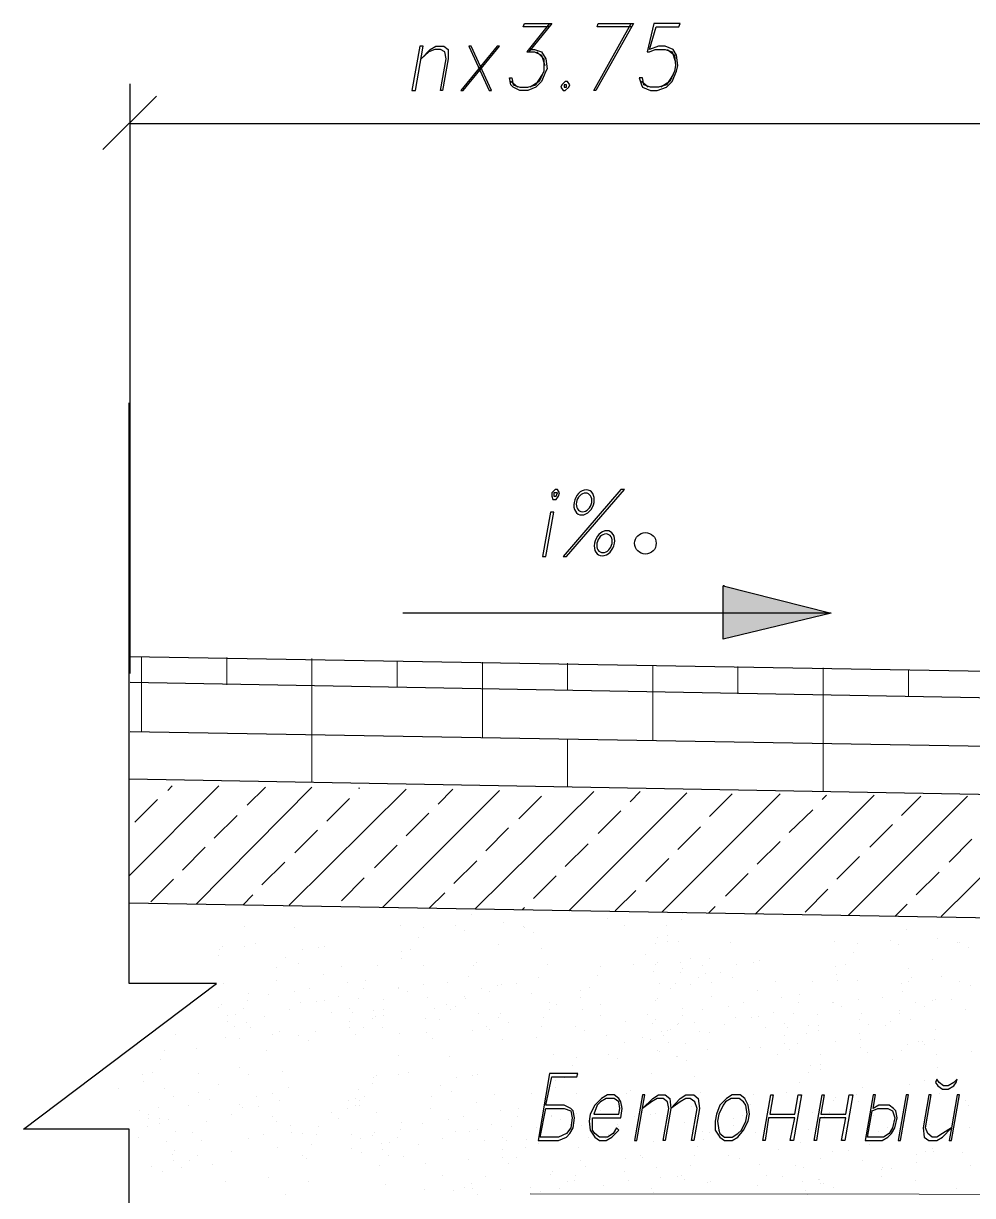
# Model space of a CAD drawing. Header units: millimetres. Extents: x 4241 to 6572, y 870 to 1291.
# Drawn here: x 5093.57 to 5128.94, y 920.85 to 964.51 of the extents above; entities that cross this region are included whole.
import ezdxf

# ---------------------------------------------------------------- set-up
doc = ezdxf.new("R2010")
doc.units = ezdxf.units.MM
doc.layers.add('PDF _0', color=7, linetype='Continuous')
doc.layers.add('PDF _ОВПД_Основная линия', color=7, linetype='Continuous')

msp = doc.modelspace()

# ---------------------------------------------------------------- linework, layer by layer
at = {"layer": 'PDF _0', "color": 5, "lineweight": 25}
for points in [[(5113.1749, 964.3869), (5112.2012, 964.3869), (5112.2435, 964.514), (5113.2596, 964.514), (5112.4129, 963.4556)], [(5113.1749, 964.514), (5112.3282, 963.4556), (5112.6245, 963.4556), (5112.8786, 963.3286), (5113.0056, 962.9476)], [(5116.223, 964.3869), (5114.953, 964.3869), (5114.9953, 964.514), (5116.3077, 964.514), (5114.9106, 962.0162), (5114.826, 962.0162), (5116.223, 964.514)], [(5117.7894, 962.6089), (5117.5354, 962.2279), (5117.239, 962.1432), (5116.9427, 962.1432), (5116.6887, 962.2279), (5116.6464, 962.4819), (5116.5194, 962.4819), (5116.604, 962.2279), (5116.6464, 962.1432), (5116.9427, 962.0162), (5117.1967, 962.0162), (5117.5354, 962.1432), (5117.7471, 962.3549), (5117.9164, 962.7359), (5117.9587, 962.9476), (5117.9164, 963.3286), (5117.7894, 963.5402), (5117.4931, 963.6673), (5117.239, 963.6673), (5116.9004, 963.5402), (5117.1544, 964.3869), (5118.0011, 964.3869), (5118.0434, 964.514), (5117.0697, 964.514), (5116.8157, 963.4556), (5116.9004, 963.4556), (5117.112, 963.5402), (5117.4931, 963.5402), (5117.7471, 963.4556), (5117.8741, 963.0746)], [(5112.4552, 963.5402), (5112.6245, 963.5402), (5112.8786, 963.4556), (5113.0479, 963.2016), (5113.0902, 962.8206), (5113.0479, 962.7359), (5112.8786, 962.3549), (5112.6669, 962.1432), (5112.3705, 962.0162), (5112.0742, 962.0162), (5111.8202, 962.1432), (5111.7355, 962.2279), (5111.6932, 962.4819), (5111.7779, 962.4819), (5111.8202, 962.2279), (5112.0742, 962.1432), (5112.3705, 962.1432), (5112.6669, 962.2279), (5112.9209, 962.6089)], [(5112.7092, 963.4556), (5112.9632, 963.2016), (5112.9632, 962.8206), (5112.9632, 962.7359), (5112.7939, 962.3549), (5112.4552, 962.1432)], [(5117.5777, 963.5402), (5117.8317, 963.3286), (5117.8741, 962.9476), (5117.8317, 962.7359), (5117.6624, 962.3549), (5117.3237, 962.1432)], [(5097.5534, 940.2984), (5097.5534, 962.2702)], [(5111.9895, 962.1432), (5111.7355, 962.3549)], [(5116.858, 962.1432), (5116.604, 962.3549)], [(5096.5373, 959.8148), (5098.5271, 961.8045)], [(5097.5534, 960.7885), (5162.1986, 960.7885)]]:
    msp.add_lwpolyline(points, dxfattribs=at)
for points in [[(5108.1794, 962.0162), (5108.4757, 963.6673), (5108.3487, 963.6673), (5108.0524, 962.0162)], [(5109.1954, 962.0162), (5109.1108, 962.0162), (5109.3224, 963.2016), (5109.2801, 963.4556), (5109.1108, 963.5402), (5108.8991, 963.5402), (5108.6874, 963.4556), (5108.3911, 963.2016), (5108.7297, 963.5402), (5108.9414, 963.6673), (5109.2378, 963.6673), (5109.4071, 963.5402), (5109.4071, 963.2016)], [(5109.8728, 962.0162), (5109.9575, 962.0162), (5111.3122, 963.6673), (5111.2275, 963.6673)], [(5111.0158, 962.0162), (5110.2538, 963.6673), (5110.1691, 963.6673), (5110.9312, 962.0162)], [(5113.7676, 962.3549), (5113.6406, 962.2279), (5113.5982, 962.1432), (5113.6829, 962.0162), (5113.7676, 962.0162), (5113.8946, 962.1432), (5113.9369, 962.2279), (5113.8523, 962.3549)], [(5113.7253, 962.2279), (5113.7253, 962.1432), (5113.8099, 962.1432), (5113.8099, 962.2279)]]:
    msp.add_lwpolyline(points, close=True, dxfattribs=at)
at = {"layer": 'PDF _0', "lineweight": 25}
for points in [[(5097.511, 888.1843), (5097.511, 923.3222), (5093.5739, 923.3222), (5100.7708, 928.741), (5097.511, 928.741), (5097.511, 950.3741)], [(5119.6945, 943.5582), (5119.6521, 943.5582), (5123.6739, 942.5422), (5119.6521, 941.5685), (5119.6521, 943.5582)], [(5123.6739, 942.5422), (5107.7137, 942.5422)]]:
    msp.add_lwpolyline(points, dxfattribs=at)
for points in [[(5113.3866, 947.1567), (5113.2596, 947.0297), (5113.2596, 946.9027), (5113.3019, 946.7757), (5113.4289, 946.7757), (5113.5136, 946.9027), (5113.5559, 947.0297), (5113.4712, 947.1567)], [(5113.3442, 947.0297), (5113.3442, 946.9027), (5113.4289, 946.9027), (5113.4712, 947.0297)], [(5113.6829, 944.6589), (5113.8099, 944.6589), (5115.969, 947.1567), (5115.842, 947.1567)], [(5113.0479, 944.6589), (5113.3442, 946.31), (5113.2172, 946.31), (5112.9209, 944.6589)], [(5113.2596, 925.2696), (5114.1909, 925.2696), (5114.2333, 925.3966), (5113.1749, 925.3966), (5112.7516, 922.8988), (5113.5136, 922.8988), (5113.8099, 923.0258), (5113.9369, 923.1529), (5114.0639, 923.3645), (5114.1063, 923.7455), (5114.0639, 923.9995), (5113.9793, 924.0842), (5113.7253, 924.2112), (5113.0479, 924.2112)], [(5128.3731, 925.1849), (5128.2461, 925.0579), (5128.0344, 924.9309), (5127.8651, 924.9309), (5127.6957, 925.0579), (5127.6111, 925.1849), (5127.5687, 925.0579), (5127.6534, 924.9309), (5127.8227, 924.8039), (5128.0344, 924.8039), (5128.2461, 924.9309), (5128.3308, 925.0579)], [(5114.7836, 923.7455), (5115.842, 923.7455), (5115.8843, 924.0842), (5115.842, 924.3382), (5115.7573, 924.4652), (5115.588, 924.5922), (5115.334, 924.5922), (5115.1223, 924.4652), (5114.8683, 924.2112), (5114.699, 923.8725), (5114.6566, 923.6185), (5114.699, 923.2799), (5114.8683, 923.0258), (5115.0376, 922.8988), (5115.2916, 922.8988), (5115.5033, 923.0258), (5115.7573, 923.2799), (5115.6727, 923.3645), (5115.5457, 923.1529), (5115.334, 923.0258), (5115.0376, 923.0258), (5114.8683, 923.1529), (5114.7836, 923.2799), (5114.7836, 923.6185)], [(5115.7573, 923.8725), (5115.7997, 924.0842), (5115.7573, 924.3382), (5115.588, 924.4652), (5115.2916, 924.4652), (5115.08, 924.3382), (5114.953, 924.2112), (5114.826, 923.8725)], [(5116.4347, 922.8988), (5116.731, 924.5922), (5116.6464, 924.5922), (5116.35, 922.8988)], [(5117.4931, 922.8988), (5117.4084, 922.8988), (5117.6201, 924.0842), (5117.5777, 924.3382), (5117.4084, 924.4652), (5117.1967, 924.4652), (5116.985, 924.3382), (5116.6464, 924.0842), (5117.0274, 924.4652), (5117.239, 924.5922), (5117.4931, 924.5922), (5117.6624, 924.4652), (5117.7047, 924.0842)], [(5118.5514, 922.8988), (5118.4668, 922.8988), (5118.6784, 924.0842), (5118.5938, 924.3382), (5118.4244, 924.4652), (5118.2551, 924.4652), (5118.0434, 924.3382), (5117.7047, 924.0842), (5118.0434, 924.4652), (5118.2551, 924.5922), (5118.5514, 924.5922), (5118.7208, 924.4652), (5118.7631, 924.0842)], [(5119.9908, 924.5922), (5119.7791, 924.4652), (5119.5251, 924.2112), (5119.3981, 923.8725), (5119.3558, 923.6185), (5119.3558, 923.2799), (5119.5251, 923.0258), (5119.6945, 922.8988), (5119.9908, 922.8988), (5120.2025, 923.0258), (5120.4142, 923.2799), (5120.5835, 923.6185), (5120.6258, 923.8725), (5120.5835, 924.2112), (5120.4565, 924.4652), (5120.2871, 924.5922)], [(5119.9485, 924.4652), (5119.7368, 924.3382), (5119.6521, 924.2112), (5119.4828, 923.8725), (5119.4405, 923.6185), (5119.4828, 923.2799), (5119.5251, 923.1529), (5119.6945, 923.0258), (5119.9908, 923.0258), (5120.2025, 923.1529), (5120.3295, 923.2799), (5120.4988, 923.6185), (5120.5412, 923.8725), (5120.4988, 924.2112), (5120.4142, 924.3382), (5120.2448, 924.4652)], [(5121.2185, 922.8988), (5121.1338, 922.8988), (5121.4302, 924.5922), (5121.5149, 924.5922), (5121.3879, 923.8725), (5122.3192, 923.8725), (5122.4462, 924.5922), (5122.5732, 924.5922), (5122.2769, 922.8988), (5122.1499, 922.8988), (5122.3192, 923.7455), (5121.3455, 923.7455)], [(5123.1236, 922.8988), (5123.0389, 922.8988), (5123.3353, 924.5922), (5123.4199, 924.5922), (5123.2929, 923.8725), (5124.2243, 923.8725), (5124.3513, 924.5922), (5124.4783, 924.5922), (5124.1819, 922.8988), (5124.0549, 922.8988), (5124.2243, 923.7455), (5123.2506, 923.7455)], [(5125.2403, 924.5922), (5124.944, 922.8988), (5125.579, 922.8988), (5125.7907, 923.0258), (5125.9177, 923.1529), (5126.0447, 923.3645), (5126.1294, 923.7455), (5126.087, 923.9995), (5126.0023, 924.0842), (5125.833, 924.2112), (5125.452, 924.2112), (5125.2403, 924.0842), (5125.325, 924.5922)], [(5126.5527, 924.5922), (5126.468, 924.5922), (5126.1717, 922.8988), (5126.2564, 922.8988)], [(5128.1614, 923.3645), (5127.8227, 923.1529), (5127.6111, 923.0258), (5127.4417, 923.0258), (5127.2724, 923.1529), (5127.1877, 923.3645), (5127.3994, 924.5922), (5127.3147, 924.5922), (5127.1031, 923.3645), (5127.1454, 923.0258), (5127.3147, 922.8988), (5127.6111, 922.8988), (5127.8227, 923.0258), (5128.1614, 923.3645), (5128.0768, 922.8988), (5128.1614, 922.8988), (5128.4578, 924.5922), (5128.3731, 924.5922)], [(5113.0479, 924.0842), (5113.7253, 924.0842), (5113.9793, 923.9995), (5114.0216, 923.7455), (5113.9793, 923.3645), (5113.8099, 923.1529), (5113.5136, 923.0258), (5112.8362, 923.0258)], [(5125.198, 923.9995), (5125.4097, 924.0842), (5125.7907, 924.0842), (5125.96, 923.9995), (5126.0447, 923.7455), (5125.96, 923.3645), (5125.833, 923.1529), (5125.6213, 923.0258), (5125.0286, 923.0258)]]:
    msp.add_lwpolyline(points, close=True, dxfattribs=at)
at = {"layer": 'PDF _0', "lineweight": 18}
for points in [[(5097.9767, 938.1394), (5097.9767, 939.9598), (5097.9767, 940.9335)], [(5101.1518, 939.8751), (5101.1518, 940.8911)], [(5104.3269, 936.2343), (5104.3269, 938.0124), (5104.3269, 939.8328), (5104.3269, 940.8488)], [(5107.502, 939.7904), (5107.502, 940.7641)], [(5110.6771, 937.9277), (5110.6771, 939.7058), (5110.6771, 940.7218)], [(5113.8523, 939.6634), (5113.8523, 940.6795)], [(5117.0274, 937.8007), (5117.0274, 939.6211), (5117.0274, 940.5948)], [(5120.2025, 939.5364), (5120.2025, 940.5525)], [(5123.3776, 935.8956), (5123.3776, 937.716), (5123.3776, 939.4941), (5123.3776, 940.5101)], [(5126.5527, 939.4517), (5126.5527, 940.4254)], [(5113.8523, 936.065), (5113.8523, 937.843)], [(5097.511, 932.7629), (5100.8555, 936.1073)], [(5098.9504, 935.938), (5099.1197, 936.1073)], [(5100.0088, 931.7045), (5104.3269, 936.065)], [(5101.9138, 935.3876), (5102.5912, 936.065)], [(5103.4802, 931.6621), (5107.8407, 935.9803)], [(5106.0627, 936.0226), (5106.105, 936.0226)], [(5106.9517, 931.5775), (5111.3122, 935.938)], [(5109.0261, 935.4299), (5109.5764, 935.9803)], [(5110.4231, 931.5351), (5114.826, 935.8956)], [(5113.8946, 931.4505), (5118.2974, 935.8533)], [(5116.1807, 935.5146), (5116.5617, 935.8956)], [(5097.7227, 934.7526), (5098.5694, 935.5993)], [(5104.8773, 934.7949), (5105.724, 935.6416)], [(5112.0319, 934.8796), (5112.8786, 935.7263)], [(5117.366, 931.4081), (5121.7689, 935.811)], [(5119.1441, 934.9643), (5119.9908, 935.811)], [(5120.8375, 931.3235), (5125.2827, 935.7686)], [(5123.3353, 935.5993), (5123.5046, 935.7686)], [(5124.309, 931.2811), (5128.7541, 935.7263)], [(5126.2987, 935.0066), (5127.0184, 935.7263)], [(5127.7804, 931.2388), (5132.2256, 935.6416)], [(5100.6861, 934.1599), (5101.5328, 935.0066)], [(5107.8407, 934.2446), (5108.6874, 935.0913)], [(5114.9953, 934.3292), (5115.842, 935.1759)], [(5122.1075, 934.3716), (5122.9966, 935.2183)], [(5110.8042, 933.6942), (5111.6508, 934.5409)], [(5117.9587, 933.7366), (5118.8054, 934.5832)], [(5125.1133, 933.8212), (5125.96, 934.6679)], [(5103.6919, 933.6095), (5104.5386, 934.4562)], [(5128.0768, 933.2709), (5128.9234, 934.1176)], [(5099.5008, 932.9745), (5100.3475, 933.8212)], [(5106.6553, 933.0592), (5107.502, 933.9059)], [(5113.7676, 933.1015), (5114.6143, 933.9482)], [(5120.9222, 933.1862), (5121.7689, 934.0329)], [(5102.4642, 932.4242), (5103.3109, 933.2709)], [(5109.6188, 932.4665), (5110.4655, 933.3132)], [(5116.7734, 932.5512), (5117.6201, 933.3979)], [(5123.8856, 932.6358), (5124.7323, 933.4825)], [(5112.5822, 931.9162), (5113.4289, 932.7629)], [(5119.7368, 932.0008), (5120.5835, 932.8475)], [(5126.849, 932.0432), (5127.6957, 932.8899)], [(5098.3154, 931.7891), (5099.1621, 932.6358)], [(5105.4276, 931.8315), (5106.2743, 932.6782)], [(5101.7445, 931.6621), (5102.1255, 932.0432)], [(5108.6874, 931.5351), (5109.2801, 932.1278)], [(5115.6303, 931.4505), (5116.3923, 932.2125)], [(5122.7002, 931.4081), (5123.5469, 932.2548)], [(5112.1589, 931.4928), (5112.2435, 931.5775)], [(5119.1018, 931.3658), (5119.3558, 931.6198)], [(5126.0447, 931.2388), (5126.5104, 931.7045)], [(5112.4552, 920.9091), (5155.933, 920.8668)]]:
    msp.add_lwpolyline(points, dxfattribs=at)
at = {"layer": 'PDF _0', "lineweight": 9}
for points in [[(5101.8715, 931.6621), (5101.8715, 931.6621)], [(5119.0594, 931.4505), (5119.0594, 931.4505)], [(5110.2538, 931.3235), (5110.2538, 931.3235)], [(5111.4815, 931.0271), (5111.4815, 931.0271)], [(5115.334, 931.1541), (5115.334, 931.1541)], [(5118.0857, 931.1118), (5118.0857, 931.1118)], [(5118.1281, 931.3658), (5118.1281, 931.3658)], [(5101.8292, 930.8578), (5101.8292, 930.8578)], [(5103.6919, 930.8154), (5103.6919, 930.8154)], [(5107.629, 930.9001), (5107.629, 930.9001)], [(5108.4757, 930.8154), (5108.4757, 930.8154)], [(5109.6611, 930.9001), (5109.6611, 930.9001)], [(5109.9998, 930.7308), (5109.9998, 930.7308)], [(5112.2012, 930.8578), (5112.2012, 930.8578)], [(5112.2435, 930.8154), (5112.2435, 930.8154)], [(5112.5822, 930.6461), (5112.5822, 930.6461)], [(5115.969, 930.9001), (5115.969, 930.9001)], [(5117.5354, 930.9001), (5117.5354, 930.9001)], [(5126.468, 930.7731), (5126.468, 930.7731)], [(5100.9825, 930.1381), (5100.9825, 930.1381)], [(5101.8292, 930.1381), (5101.8292, 930.1381)], [(5102.2102, 930.2228), (5102.2102, 930.2228)], [(5104.7926, 930.1381), (5104.7926, 930.1381)], [(5108.3064, 930.4768), (5108.3064, 930.4768)], [(5111.2698, 930.1804), (5111.2698, 930.1804)], [(5117.112, 930.2228), (5117.112, 930.2228)], [(5117.1967, 930.4768), (5117.1967, 930.4768)], [(5117.5777, 930.5191), (5117.5777, 930.5191)], [(5117.5777, 930.3074), (5117.5777, 930.3074)], [(5118.0011, 930.3074), (5118.0011, 930.3074)], [(5119.9061, 930.2651), (5119.9061, 930.2651)], [(5123.8009, 930.3074), (5123.8009, 930.3074)], [(5124.6476, 930.2228), (5124.6476, 930.2228)], [(5125.8753, 930.3498), (5125.8753, 930.3498)], [(5126.1717, 930.1804), (5126.1717, 930.1804)], [(5127.6534, 930.4344), (5127.6534, 930.4344)], [(5128.3731, 930.2651), (5128.3731, 930.2651)], [(5128.4578, 930.2651), (5128.4578, 930.2651)], [(5100.8555, 929.7994), (5100.8555, 929.7994)], [(5100.8978, 930.0111), (5100.8978, 930.0111)], [(5103.3532, 929.7147), (5103.3532, 929.7147)], [(5103.9882, 930.0111), (5103.9882, 930.0111)], [(5104.5809, 930.0958), (5104.5809, 930.0958)], [(5107.6714, 929.9264), (5107.6714, 929.9264)], [(5108.0101, 930.0111), (5108.0101, 930.0111)], [(5112.8786, 930.0534), (5112.8786, 930.0534)], [(5116.7734, 929.8417), (5116.7734, 929.8417)], [(5124.5206, 929.8841), (5124.5206, 929.8841)], [(5128.7964, 930.0958), (5128.7964, 930.0958)], [(5103.0145, 929.3337), (5103.0145, 929.3337)], [(5103.8189, 929.5031), (5103.8189, 929.5031)], [(5105.4276, 929.3761), (5105.4276, 929.3761)], [(5106.7823, 929.4184), (5106.7823, 929.4184)], [(5107.6714, 929.6724), (5107.6714, 929.6724)], [(5108.4757, 929.4184), (5108.4757, 929.4184)], [(5108.4757, 929.4184), (5108.4757, 929.4184)], [(5110.3385, 929.4184), (5110.3385, 929.4184)], [(5110.4655, 929.5454), (5110.4655, 929.5454)], [(5113.0902, 929.4607), (5113.0902, 929.4607)], [(5115.08, 929.3761), (5115.08, 929.3761)], [(5116.3077, 929.4607), (5116.3077, 929.4607)], [(5117.112, 929.4607), (5117.112, 929.4607)], [(5117.1967, 929.5454), (5117.1967, 929.5454)], [(5118.0434, 929.5454), (5118.0434, 929.5454)], [(5118.1281, 929.2914), (5118.1281, 929.2914)], [(5118.4244, 929.6724), (5118.4244, 929.6724)], [(5118.8901, 929.4184), (5118.8901, 929.4184)], [(5119.1441, 929.6724), (5119.1441, 929.6724)], [(5120.1601, 929.4607), (5120.1601, 929.4607)], [(5120.7952, 929.5454), (5120.7952, 929.5454)], [(5121.0068, 929.5877), (5121.0068, 929.5877)], [(5123.8433, 929.3761), (5123.8433, 929.3761)], [(5124.2243, 929.4607), (5124.2243, 929.4607)], [(5126.5527, 929.2914), (5126.5527, 929.2914)], [(5127.4417, 929.6301), (5127.4417, 929.6301)], [(5103.0145, 928.868), (5103.0145, 928.868)], [(5104.7503, 929.0797), (5104.7503, 929.0797)], [(5106.3167, 928.868), (5106.3167, 928.868)], [(5110.1691, 928.9951), (5110.1691, 928.9951)], [(5112.7516, 928.9527), (5112.7516, 928.9527)], [(5114.953, 929.0374), (5114.953, 929.0374)], [(5117.0697, 929.2067), (5117.0697, 929.2067)], [(5118.0434, 929.1644), (5118.0434, 929.1644)], [(5118.7208, 928.9527), (5118.7208, 928.9527)], [(5118.9748, 929.1221), (5118.9748, 929.1221)], [(5119.5675, 929.1644), (5119.5675, 929.1644)], [(5119.9908, 928.9527), (5119.9908, 928.9527)], [(5123.8856, 929.0797), (5123.8856, 929.0797)], [(5123.9279, 928.868), (5123.9279, 928.868)], [(5124.6476, 928.868), (5124.6476, 928.868)], [(5124.6476, 928.868), (5124.6476, 928.868)], [(5126.6797, 928.9527), (5126.6797, 928.9527)], [(5127.7804, 928.9951), (5127.7804, 928.9951)], [(5101.0248, 928.741), (5101.0248, 928.741)], [(5103.6919, 928.4447), (5103.6919, 928.4447)], [(5104.2423, 928.5717), (5104.2423, 928.5717)], [(5105.6393, 928.7834), (5105.6393, 928.7834)], [(5106.232, 928.5717), (5106.232, 928.5717)], [(5107.5444, 928.614), (5107.5444, 928.614)], [(5107.5444, 928.5717), (5107.5444, 928.5717)], [(5107.8831, 928.4447), (5107.8831, 928.4447)], [(5108.4757, 928.6987), (5108.4757, 928.6987)], [(5109.3648, 928.7834), (5109.3648, 928.7834)], [(5110.6348, 928.5717), (5110.6348, 928.5717)], [(5110.9312, 928.4447), (5110.9312, 928.4447)], [(5111.2275, 928.6564), (5111.2275, 928.6564)], [(5111.3968, 928.6987), (5111.3968, 928.6987)], [(5111.9472, 928.741), (5111.9472, 928.741)], [(5114.3179, 928.487), (5114.3179, 928.487)], [(5114.6566, 928.614), (5114.6566, 928.614)], [(5117.2814, 928.741), (5117.2814, 928.741)], [(5117.7047, 928.5717), (5117.7047, 928.5717)], [(5117.8741, 928.741), (5117.8741, 928.741)], [(5118.4244, 928.6987), (5118.4244, 928.6987)], [(5119.2288, 928.7834), (5119.2288, 928.7834)], [(5120.9222, 928.487), (5120.9222, 928.487)], [(5121.5995, 928.8257), (5121.5995, 928.8257)], [(5122.9966, 928.8257), (5122.9966, 928.8257)], [(5126.2987, 928.741), (5126.2987, 928.741)], [(5126.341, 928.4447), (5126.341, 928.4447)], [(5126.5527, 928.8257), (5126.5527, 928.8257)], [(5128.4578, 928.8257), (5128.4578, 928.8257)], [(5128.8811, 928.6564), (5128.8811, 928.6564)], [(5100.9401, 927.979), (5100.9401, 927.979)], [(5101.9138, 928.106), (5101.9138, 928.106)], [(5101.9562, 928.36), (5101.9562, 928.36)], [(5102.7182, 928.3177), (5102.7182, 928.3177)], [(5103.9036, 928.0214), (5103.9036, 928.0214)], [(5104.4963, 928.0637), (5104.4963, 928.0637)], [(5104.7926, 928.106), (5104.7926, 928.106)], [(5105.3006, 928.2754), (5105.3006, 928.2754)], [(5106.0627, 928.1907), (5106.0627, 928.1907)], [(5106.994, 928.1484), (5106.994, 928.1484)], [(5108.6451, 928.233), (5108.6451, 928.233)], [(5109.3224, 927.979), (5109.3224, 927.979)], [(5109.9998, 928.2754), (5109.9998, 928.2754)], [(5110.0421, 928.1907), (5110.0421, 928.1907)], [(5112.4975, 928.36), (5112.4975, 928.36)], [(5113.1749, 928.0214), (5113.1749, 928.0214)], [(5113.4289, 927.979), (5113.4289, 927.979)], [(5114.3179, 928.233), (5114.3179, 928.233)], [(5115.08, 927.979), (5115.08, 927.979)], [(5117.112, 928.106), (5117.112, 928.106)], [(5117.1967, 928.1907), (5117.1967, 928.1907)], [(5119.2288, 928.2754), (5119.2288, 928.2754)], [(5120.4142, 928.0214), (5120.4142, 928.0214)], [(5121.8112, 928.233), (5121.8112, 928.233)], [(5122.4462, 928.0214), (5122.4462, 928.0214)], [(5122.4886, 928.3177), (5122.4886, 928.3177)], [(5123.7163, 928.0214), (5123.7163, 928.0214)], [(5123.7586, 928.0214), (5123.7586, 928.0214)], [(5124.69, 928.1484), (5124.69, 928.1484)], [(5125.579, 928.233), (5125.579, 928.233)], [(5126.8067, 928.0214), (5126.8067, 928.0214)], [(5127.4417, 928.106), (5127.4417, 928.106)], [(5127.5687, 928.1484), (5127.5687, 928.1484)], [(5128.1614, 928.1484), (5128.1614, 928.1484)], [(5100.8555, 927.852), (5100.8555, 927.852)], [(5101.1942, 927.5557), (5101.1942, 927.5557)], [(5101.4905, 927.598), (5101.4905, 927.598)], [(5101.7868, 927.8097), (5101.7868, 927.8097)], [(5103.4802, 927.7673), (5103.4802, 927.7673)], [(5105.0466, 927.6827), (5105.0466, 927.6827)], [(5105.724, 927.8097), (5105.724, 927.8097)], [(5105.851, 927.6827), (5105.851, 927.6827)], [(5106.613, 927.725), (5106.613, 927.725)], [(5106.994, 927.7673), (5106.994, 927.7673)], [(5106.994, 927.5557), (5106.994, 927.5557)], [(5108.8991, 927.8097), (5108.8991, 927.8097)], [(5109.4918, 927.7673), (5109.4918, 927.7673)], [(5109.6611, 927.8943), (5109.6611, 927.8943)], [(5110.5501, 927.6403), (5110.5501, 927.6403)], [(5111.3545, 927.6403), (5111.3545, 927.6403)], [(5113.1749, 927.7673), (5113.1749, 927.7673)], [(5114.4026, 927.7673), (5114.4026, 927.7673)], [(5115.08, 927.5557), (5115.08, 927.5557)], [(5116.8157, 927.598), (5116.8157, 927.598)], [(5118.1281, 927.8097), (5118.1281, 927.8097)], [(5118.1281, 927.5557), (5118.1281, 927.5557)], [(5118.8901, 927.7673), (5118.8901, 927.7673)], [(5119.8638, 927.8943), (5119.8638, 927.8943)], [(5121.5149, 927.6827), (5121.5149, 927.6827)], [(5122.2769, 927.6403), (5122.2769, 927.6403)], [(5123.1659, 927.598), (5123.1659, 927.598)], [(5124.0549, 927.8943), (5124.0549, 927.8943)], [(5124.817, 927.6403), (5124.817, 927.6403)], [(5126.214, 927.725), (5126.214, 927.725)], [(5126.214, 927.6403), (5126.214, 927.6403)], [(5127.1454, 927.8943), (5127.1454, 927.8943)], [(5128.6694, 927.7673), (5128.6694, 927.7673)], [(5101.1942, 927.344), (5101.1942, 927.344)], [(5101.4482, 927.1323), (5101.4482, 927.1323)], [(5101.8715, 927.3017), (5101.8715, 927.3017)], [(5102.0408, 927.09), (5102.0408, 927.09)], [(5102.5489, 927.5133), (5102.5489, 927.5133)], [(5105.724, 927.344), (5105.724, 927.344)], [(5105.724, 927.09), (5105.724, 927.09)], [(5106.232, 927.09), (5106.232, 927.09)], [(5106.5707, 927.4287), (5106.5707, 927.4287)], [(5106.6977, 927.5133), (5106.6977, 927.5133)], [(5106.9517, 927.09), (5106.9517, 927.09)], [(5108.5604, 927.4287), (5108.5604, 927.4287)], [(5109.0684, 927.3863), (5109.0684, 927.3863)], [(5110.8465, 927.1323), (5110.8465, 927.1323)], [(5111.2698, 927.471), (5111.2698, 927.471)], [(5111.6508, 927.3017), (5111.6508, 927.3017)], [(5112.8786, 927.1323), (5112.8786, 927.1323)], [(5112.9632, 927.471), (5112.9632, 927.471)], [(5114.1486, 927.1323), (5114.1486, 927.1323)], [(5116.0113, 927.344), (5116.0113, 927.344)], [(5117.0274, 927.2593), (5117.0274, 927.2593)], [(5117.112, 927.3863), (5117.112, 927.3863)], [(5117.9587, 927.217), (5117.9587, 927.217)], [(5118.0011, 927.2593), (5118.0011, 927.2593)], [(5118.5938, 927.3017), (5118.5938, 927.3017)], [(5119.6945, 927.217), (5119.6945, 927.217)], [(5120.1178, 927.471), (5120.1178, 927.471)], [(5120.7105, 927.471), (5120.7105, 927.471)], [(5120.9645, 927.5133), (5120.9645, 927.5133)], [(5121.2185, 927.09), (5121.2185, 927.09)], [(5121.9382, 927.2593), (5121.9382, 927.2593)], [(5122.0652, 927.09), (5122.0652, 927.09)], [(5122.8272, 927.1747), (5122.8272, 927.1747)], [(5123.2082, 927.1747), (5123.2082, 927.1747)], [(5124.7323, 927.3863), (5124.7323, 927.3863)], [(5125.071, 927.217), (5125.071, 927.217)], [(5125.706, 927.1747), (5125.706, 927.1747)], [(5125.8753, 927.344), (5125.8753, 927.344)], [(5126.6374, 927.3863), (5126.6374, 927.3863)], [(5099.2468, 926.836), (5099.2468, 926.836)], [(5101.1095, 926.7513), (5101.1095, 926.7513)], [(5101.6175, 926.709), (5101.6175, 926.709)], [(5102.8452, 926.836), (5102.8452, 926.836)], [(5103.0992, 926.963), (5103.0992, 926.963)], [(5103.8189, 926.7936), (5103.8189, 926.7936)], [(5104.4539, 926.963), (5104.4539, 926.963)], [(5105.9357, 926.836), (5105.9357, 926.836)], [(5107.5867, 926.8783), (5107.5867, 926.8783)], [(5108.6027, 926.9206), (5108.6027, 926.9206)], [(5108.8144, 926.709), (5108.8144, 926.709)], [(5110.2961, 927.0053), (5110.2961, 927.0053)], [(5110.9312, 927.0477), (5110.9312, 927.0477)], [(5111.4392, 926.6666), (5111.4392, 926.6666)], [(5112.7092, 926.7513), (5112.7092, 926.7513)], [(5114.4873, 927.0053), (5114.4873, 927.0053)], [(5115.2916, 926.7936), (5115.2916, 926.7936)], [(5116.6464, 926.7513), (5116.6464, 926.7513)], [(5116.9427, 926.6666), (5116.9427, 926.6666)], [(5117.366, 926.963), (5117.366, 926.963)], [(5117.4084, 926.7936), (5117.4084, 926.7936)], [(5117.5777, 927.0053), (5117.5777, 927.0053)], [(5117.7047, 927.0477), (5117.7047, 927.0477)], [(5118.7631, 926.963), (5118.7631, 926.963)], [(5119.1441, 926.9206), (5119.1441, 926.9206)], [(5121.9382, 926.7936), (5121.9382, 926.7936)], [(5122.7426, 926.8783), (5122.7426, 926.8783)], [(5123.2082, 927.0053), (5123.2082, 927.0053)], [(5124.7323, 926.8783), (5124.7323, 926.8783)], [(5124.7746, 926.6666), (5124.7746, 926.6666)], [(5127.5264, 926.6666), (5127.5264, 926.6666)], [(5127.5687, 927.0477), (5127.5687, 927.0477)], [(5098.8234, 926.2433), (5098.8234, 926.2433)], [(5100.0088, 926.328), (5100.0088, 926.328)], [(5102.6335, 926.2433), (5102.6335, 926.2433)], [(5104.1999, 926.6243), (5104.1999, 926.6243)], [(5115.969, 926.5396), (5115.969, 926.5396)], [(5117.1967, 926.2433), (5117.1967, 926.2433)], [(5117.6201, 926.5396), (5117.6201, 926.5396)], [(5118.2551, 926.4973), (5118.2551, 926.4973)], [(5119.0594, 926.2856), (5119.0594, 926.2856)], [(5120.6258, 926.3703), (5120.6258, 926.3703)], [(5121.0492, 926.3703), (5121.0492, 926.3703)], [(5121.9382, 926.4973), (5121.9382, 926.4973)], [(5122.1075, 926.2856), (5122.1075, 926.2856)], [(5122.4039, 926.4973), (5122.4039, 926.4973)], [(5123.8433, 926.582), (5123.8433, 926.582)], [(5124.7746, 926.3703), (5124.7746, 926.3703)], [(5126.2987, 926.2433), (5126.2987, 926.2433)], [(5126.5104, 926.455), (5126.5104, 926.455)], [(5126.9337, 926.582), (5126.9337, 926.582)], [(5127.0607, 926.582), (5127.0607, 926.582)], [(5127.1454, 926.455), (5127.1454, 926.455)], [(5098.6964, 925.9046), (5098.6964, 925.9046)], [(5107.5444, 926.074), (5107.5444, 926.074)], [(5109.4494, 926.0316), (5109.4494, 926.0316)], [(5113.3442, 926.1163), (5113.3442, 926.1163)], [(5114.1909, 925.9893), (5114.1909, 925.9893)], [(5115.3763, 926.1163), (5115.3763, 926.1163)], [(5115.715, 925.9469), (5115.715, 925.9469)], [(5117.2814, 926.201), (5117.2814, 926.201)], [(5117.9164, 926.0316), (5117.9164, 926.0316)], [(5117.9587, 926.0316), (5117.9587, 926.0316)], [(5118.2974, 925.8623), (5118.2974, 925.8623)], [(5121.6842, 926.1163), (5121.6842, 926.1163)], [(5123.2929, 926.1163), (5123.2929, 926.1163)], [(5125.0286, 926.1586), (5125.0286, 926.1586)], [(5125.96, 925.9046), (5125.96, 925.9046)], [(5127.6111, 926.1163), (5127.6111, 926.1163)], [(5128.9234, 926.201), (5128.9234, 926.201)], [(5098.019, 925.3543), (5098.019, 925.3543)], [(5098.4001, 925.4389), (5098.4001, 925.4389)], [(5100.0934, 925.3966), (5100.0934, 925.3966)], [(5101.6175, 925.6083), (5101.6175, 925.6083)], [(5101.9562, 925.3543), (5101.9562, 925.3543)], [(5103.2262, 925.4813), (5103.2262, 925.4813)], [(5107.5444, 925.3543), (5107.5444, 925.3543)], [(5107.9254, 925.4389), (5107.9254, 925.4389)], [(5110.5078, 925.3543), (5110.5078, 925.3543)], [(5114.0216, 925.6929), (5114.0216, 925.6929)], [(5116.985, 925.3966), (5116.985, 925.3966)], [(5122.8272, 925.4389), (5122.8272, 925.4389)], [(5122.9119, 925.6929), (5122.9119, 925.6929)], [(5123.2929, 925.7353), (5123.2929, 925.7353)], [(5123.2929, 925.5236), (5123.2929, 925.5236)], [(5127.6534, 925.6083), (5127.6534, 925.6083)], [(5098.0614, 925.1003), (5098.0614, 925.1003)], [(5100.8555, 924.9732), (5100.8555, 924.9732)], [(5106.5707, 925.0156), (5106.5707, 925.0156)], [(5106.613, 925.2273), (5106.613, 925.2273)], [(5106.74, 925.3119), (5106.74, 925.3119)], [(5109.1108, 924.9309), (5109.1108, 924.9309)], [(5109.7034, 925.2273), (5109.7034, 925.2273)], [(5110.2961, 925.3119), (5110.2961, 925.3119)], [(5113.3866, 925.1426), (5113.3866, 925.1426)], [(5113.7253, 925.2273), (5113.7253, 925.2273)], [(5118.5938, 925.2696), (5118.5938, 925.2696)], [(5122.4886, 925.0579), (5122.4886, 925.0579)], [(5126.595, 924.9732), (5126.595, 924.9732)], [(5127.1454, 925.1426), (5127.1454, 925.1426)], [(5097.13, 924.8462), (5097.13, 924.8462)], [(5098.8234, 924.8462), (5098.8234, 924.8462)], [(5099.1621, 924.5499), (5099.1621, 924.5499)], [(5100.0934, 924.6769), (5100.0934, 924.6769)], [(5102.2525, 924.5499), (5102.2525, 924.5499)], [(5102.8452, 924.6346), (5102.8452, 924.6346)], [(5103.4379, 924.8886), (5103.4379, 924.8886)], [(5105.9357, 924.4652), (5105.9357, 924.4652)], [(5106.0627, 924.8039), (5106.0627, 924.8039)], [(5106.2743, 924.5499), (5106.2743, 924.5499)], [(5108.7721, 924.5499), (5108.7721, 924.5499)], [(5109.5341, 924.7192), (5109.5341, 924.7192)], [(5111.1428, 924.5922), (5111.1428, 924.5922)], [(5112.4975, 924.6346), (5112.4975, 924.6346)], [(5113.3866, 924.8886), (5113.3866, 924.8886)], [(5114.1909, 924.6346), (5114.1909, 924.6346)], [(5114.1909, 924.6346), (5114.1909, 924.6346)], [(5116.0537, 924.6346), (5116.0537, 924.6346)], [(5116.1807, 924.7616), (5116.1807, 924.7616)], [(5118.8054, 924.6769), (5118.8054, 924.6769)], [(5120.7952, 924.5922), (5120.7952, 924.5922)], [(5122.0229, 924.6769), (5122.0229, 924.6769)], [(5123.8433, 924.5076), (5123.8433, 924.5076)], [(5124.6053, 924.5922), (5124.6053, 924.5922)], [(5124.8593, 924.8886), (5124.8593, 924.8886)], [(5127.6957, 924.6346), (5127.6957, 924.6346)], [(5098.6117, 924.1266), (5098.6117, 924.1266)], [(5099.7124, 924.2112), (5099.7124, 924.2112)], [(5100.5168, 924.4229), (5100.5168, 924.4229)], [(5101.6175, 924.2536), (5101.6175, 924.2536)], [(5101.7445, 924.1266), (5101.7445, 924.1266)], [(5102.3372, 924.1689), (5102.3372, 924.1689)], [(5103.0992, 924.3806), (5103.0992, 924.3806)], [(5105.6393, 924.0842), (5105.6393, 924.0842)], [(5105.6816, 924.3806), (5105.6816, 924.3806)], [(5105.9357, 924.2112), (5105.9357, 924.2112)], [(5106.105, 924.3806), (5106.105, 924.3806)], [(5106.105, 924.2112), (5106.105, 924.2112)], [(5108.7297, 924.0842), (5108.7297, 924.0842)], [(5110.4655, 924.2959), (5110.4655, 924.2959)], [(5112.0319, 924.0842), (5112.0319, 924.0842)], [(5115.8843, 924.2112), (5115.8843, 924.2112)], [(5118.4668, 924.1689), (5118.4668, 924.1689)], [(5120.6682, 924.2536), (5120.6682, 924.2536)], [(5123.7586, 924.3806), (5123.7586, 924.3806)], [(5124.436, 924.1689), (5124.436, 924.1689)], [(5124.69, 924.3382), (5124.69, 924.3382)], [(5128.6694, 924.3806), (5128.6694, 924.3806)], [(5128.7964, 924.2112), (5128.7964, 924.2112)], [(5097.892, 923.9995), (5097.892, 923.9995)], [(5098.2307, 923.8725), (5098.2307, 923.8725)], [(5098.2307, 923.7032), (5098.2307, 923.7032)], [(5098.6541, 923.7032), (5098.6541, 923.7032)], [(5098.9927, 923.6609), (5098.9927, 923.6609)], [(5100.3898, 923.6185), (5100.3898, 923.6185)], [(5101.3212, 923.8725), (5101.3212, 923.8725)], [(5101.3212, 923.8725), (5101.3212, 923.8725)], [(5102.8452, 923.7879), (5102.8452, 923.7879)], [(5103.0145, 923.6185), (5103.0145, 923.6185)], [(5105.0466, 923.9572), (5105.0466, 923.9572)], [(5105.3006, 923.7032), (5105.3006, 923.7032)], [(5106.74, 923.9572), (5106.74, 923.9572)], [(5109.4071, 923.6609), (5109.4071, 923.6609)], [(5109.9575, 923.7879), (5109.9575, 923.7879)], [(5111.3545, 923.9995), (5111.3545, 923.9995)], [(5111.9895, 923.7879), (5111.9895, 923.7879)], [(5113.2596, 923.8302), (5113.2596, 923.8302)], [(5113.2596, 923.7879), (5113.2596, 923.7879)], [(5113.5982, 923.6609), (5113.5982, 923.6609)], [(5114.1909, 923.9149), (5114.1909, 923.9149)], [(5115.08, 923.9995), (5115.08, 923.9995)], [(5116.35, 923.7879), (5116.35, 923.7879)], [(5116.6464, 923.6609), (5116.6464, 923.6609)], [(5116.9427, 923.8725), (5116.9427, 923.8725)], [(5117.112, 923.9149), (5117.112, 923.9149)], [(5117.7047, 923.9149), (5117.7047, 923.9149)], [(5120.0331, 923.7032), (5120.0331, 923.7032)], [(5120.3718, 923.8302), (5120.3718, 923.8302)], [(5122.9966, 923.9572), (5122.9966, 923.9572)], [(5123.4199, 923.7879), (5123.4199, 923.7879)], [(5123.6316, 923.9572), (5123.6316, 923.9572)], [(5124.1396, 923.9149), (5124.1396, 923.9149)], [(5125.2403, 923.8302), (5125.2403, 923.8302)], [(5098.1884, 923.4069), (5098.1884, 923.4069)], [(5098.6541, 923.5339), (5098.6541, 923.5339)], [(5099.2468, 923.2375), (5099.2468, 923.2375)], [(5099.8818, 923.1952), (5099.8818, 923.1952)], [(5103.5226, 923.4492), (5103.5226, 923.4492)], [(5103.5649, 923.1952), (5103.5649, 923.1952)], [(5103.9882, 923.1529), (5103.9882, 923.1529)], [(5104.5809, 923.4069), (5104.5809, 923.4069)], [(5106.6553, 923.1952), (5106.6553, 923.1952)], [(5107.629, 923.3222), (5107.629, 923.3222)], [(5107.6714, 923.5762), (5107.6714, 923.5762)], [(5108.4334, 923.5339), (5108.4334, 923.5339)], [(5109.6611, 923.2375), (5109.6611, 923.2375)], [(5110.2115, 923.2375), (5110.2115, 923.2375)], [(5110.5078, 923.3222), (5110.5078, 923.3222)], [(5111.0158, 923.4915), (5111.0158, 923.4915)], [(5111.7779, 923.4069), (5111.7779, 923.4069)], [(5112.7092, 923.3645), (5112.7092, 923.3645)], [(5114.3603, 923.4492), (5114.3603, 923.4492)], [(5115.715, 923.4915), (5115.715, 923.4915)], [(5115.7573, 923.4069), (5115.7573, 923.4069)], [(5118.2127, 923.5762), (5118.2127, 923.5762)], [(5118.8901, 923.2375), (5118.8901, 923.2375)], [(5119.1441, 923.1952), (5119.1441, 923.1952)], [(5120.0331, 923.4492), (5120.0331, 923.4492)], [(5120.8375, 923.1952), (5120.8375, 923.1952)], [(5122.8272, 923.3222), (5122.8272, 923.3222)], [(5125.452, 923.2375), (5125.452, 923.2375)], [(5125.7907, 923.3645), (5125.7907, 923.3645)], [(5127.3571, 923.4915), (5127.3571, 923.4915)], [(5128.8388, 923.3645), (5128.8388, 923.3645)], [(5097.8497, 923.0258), (5097.8497, 923.0258)], [(5098.9081, 922.8565), (5098.9081, 922.8565)], [(5100.2205, 922.8988), (5100.2205, 922.8988)], [(5101.9562, 922.9835), (5101.9562, 922.9835)], [(5102.5065, 923.1105), (5102.5065, 923.1105)], [(5104.3269, 922.7295), (5104.3269, 922.7295)], [(5104.4963, 923.1105), (5104.4963, 923.1105)], [(5105.8086, 923.1105), (5105.8086, 923.1105)], [(5106.1473, 922.9835), (5106.1473, 922.9835)], [(5106.5707, 923.0682), (5106.5707, 923.0682)], [(5106.9094, 922.7718), (5106.9094, 922.7718)], [(5107.2057, 922.8142), (5107.2057, 922.8142)], [(5107.502, 923.0258), (5107.502, 923.0258)], [(5108.3064, 922.7295), (5108.3064, 922.7295)], [(5109.1954, 922.9835), (5109.1954, 922.9835)], [(5110.7618, 922.8988), (5110.7618, 922.8988)], [(5111.4392, 923.0258), (5111.4392, 923.0258)], [(5111.5662, 922.8988), (5111.5662, 922.8988)], [(5112.3282, 922.9412), (5112.3282, 922.9412)], [(5112.7516, 922.9835), (5112.7516, 922.9835)], [(5112.7516, 922.7718), (5112.7516, 922.7718)], [(5114.6143, 923.0258), (5114.6143, 923.0258)], [(5115.2493, 922.9835), (5115.2493, 922.9835)], [(5115.3763, 923.1105), (5115.3763, 923.1105)], [(5117.0697, 922.8565), (5117.0697, 922.8565)], [(5118.9324, 922.9412), (5118.9324, 922.9412)], [(5122.5309, 922.8142), (5122.5309, 922.8142)], [(5125.1133, 922.7295), (5125.1133, 922.7295)], [(5128.0344, 922.8988), (5128.0344, 922.8988)], [(5099.1197, 922.3908), (5099.1197, 922.3908)], [(5099.2044, 922.5178), (5099.2044, 922.5178)], [(5100.0511, 922.3485), (5100.0511, 922.3485)], [(5101.3212, 922.4755), (5101.3212, 922.4755)], [(5103.0569, 922.6448), (5103.0569, 922.6448)], [(5103.9882, 922.3485), (5103.9882, 922.3485)], [(5105.8086, 922.6025), (5105.8086, 922.6025)], [(5106.1897, 922.4332), (5106.1897, 922.4332)], [(5106.9517, 922.5602), (5106.9517, 922.5602)], [(5107.1634, 922.3485), (5107.1634, 922.3485)], [(5107.756, 922.3062), (5107.756, 922.3062)], [(5111.4392, 922.5602), (5111.4392, 922.5602)], [(5112.2859, 922.6448), (5112.2859, 922.6448)], [(5114.2756, 922.6448), (5114.2756, 922.6448)], [(5116.5617, 922.3485), (5116.5617, 922.3485)], [(5118.5938, 922.3485), (5118.5938, 922.3485)], [(5118.6784, 922.6872), (5118.6784, 922.6872)], [(5119.8638, 922.3485), (5119.8638, 922.3485)], [(5121.7265, 922.5602), (5121.7265, 922.5602)], [(5123.7163, 922.4755), (5123.7163, 922.4755)], [(5124.309, 922.5178), (5124.309, 922.5178)], [(5126.849, 922.3908), (5126.849, 922.3908)], [(5127.1877, 922.4755), (5127.1877, 922.4755)], [(5127.4417, 922.6025), (5127.4417, 922.6025)], [(5127.4841, 922.4755), (5127.4841, 922.4755)], [(5128.5848, 922.4332), (5128.5848, 922.4332)], [(5098.3577, 921.9251), (5098.3577, 921.9251)], [(5099.1621, 922.1368), (5099.1621, 922.1368)], [(5099.4584, 921.8828), (5099.4584, 921.8828)], [(5099.7548, 922.1368), (5099.7548, 922.1368)], [(5100.6015, 922.0098), (5100.6015, 922.0098)], [(5104.1153, 922.2215), (5104.1153, 922.2215)], [(5106.8247, 921.9675), (5106.8247, 921.9675)], [(5108.5604, 922.0521), (5108.5604, 922.0521)], [(5110.1691, 922.1792), (5110.1691, 922.1792)], [(5111.4392, 922.2638), (5111.4392, 922.2638)], [(5111.6508, 922.0521), (5111.6508, 922.0521)], [(5111.9472, 922.2638), (5111.9472, 922.2638)], [(5114.3179, 922.1368), (5114.3179, 922.1368)], [(5114.5296, 921.9251), (5114.5296, 921.9251)], [(5116.0113, 922.2215), (5116.0113, 922.2215)], [(5116.6464, 922.2638), (5116.6464, 922.2638)], [(5117.1544, 921.8828), (5117.1544, 921.8828)], [(5118.4244, 921.9675), (5118.4244, 921.9675)], [(5120.2448, 922.2215), (5120.2448, 922.2215)], [(5121.0068, 922.0098), (5121.0068, 922.0098)], [(5122.3616, 921.9675), (5122.3616, 921.9675)], [(5122.6579, 921.8828), (5122.6579, 921.8828)], [(5123.2929, 922.2215), (5123.2929, 922.2215)], [(5124.8593, 922.1368), (5124.8593, 922.1368)], [(5125.579, 921.8828), (5125.579, 921.8828)], [(5125.9177, 921.8405), (5125.9177, 921.8405)], [(5126.849, 922.0945), (5126.849, 922.0945)], [(5128.8811, 921.9675), (5128.8811, 921.9675)], [(5098.7387, 921.7558), (5098.7387, 921.7558)], [(5102.7182, 921.5018), (5102.7182, 921.5018)], [(5109.1954, 921.5865), (5109.1954, 921.5865)], [(5110.8042, 921.5441), (5110.8042, 921.5441)], [(5113.2172, 921.6288), (5113.2172, 921.6288)], [(5113.3019, 921.7558), (5113.3019, 921.7558)], [(5114.1063, 921.4171), (5114.1063, 921.4171)], [(5114.1486, 921.5865), (5114.1486, 921.5865)], [(5115.969, 921.7558), (5115.969, 921.7558)], [(5116.1383, 921.4171), (5116.1383, 921.4171)], [(5117.3237, 921.5018), (5117.3237, 921.5018)], [(5117.9587, 921.5441), (5117.9587, 921.5441)], [(5118.0857, 921.5865), (5118.0857, 921.5865)], [(5118.2127, 921.4595), (5118.2127, 921.4595)], [(5121.2608, 921.5865), (5121.2608, 921.5865)], [(5121.8535, 921.5441), (5121.8535, 921.5441)], [(5123.2082, 921.4595), (5123.2082, 921.4595)], [(5123.2506, 921.4595), (5123.2506, 921.4595)], [(5125.5367, 921.7981), (5125.5367, 921.7981)], [(5125.5367, 921.5441), (5125.5367, 921.5441)], [(5126.8067, 921.4171), (5126.8067, 921.4171)], [(5101.1095, 921.3748), (5101.1095, 921.3748)], [(5104.1999, 921.3748), (5104.1999, 921.3748)], [(5107.0787, 921.2478), (5107.0787, 921.2478)], [(5108.5181, 921.0784), (5108.5181, 921.0784)], [(5109.6188, 921.0361), (5109.6188, 921.0361)], [(5109.9998, 921.1631), (5109.9998, 921.1631)], [(5110.2538, 921.2901), (5110.2538, 921.2901)], [(5110.2961, 921.1208), (5110.2961, 921.1208)], [(5111.3545, 921.0784), (5111.3545, 921.0784)], [(5112.4552, 921.1631), (5112.4552, 921.1631)], [(5112.8362, 920.9938), (5112.8362, 920.9938)], [(5113.5559, 921.1208), (5113.5559, 921.1208)], [(5113.8523, 921.3748), (5113.8523, 921.3748)], [(5115.207, 921.2054), (5115.207, 921.2054)], [(5116.985, 921.1208), (5116.985, 921.1208)], [(5119.0594, 921.3325), (5119.0594, 921.3325)], [(5119.1864, 921.3748), (5119.1864, 921.3748)], [(5120.9222, 921.2054), (5120.9222, 921.2054)], [(5122.6156, 921.3748), (5122.6156, 921.3748)], [(5122.7002, 921.0361), (5122.7002, 921.0361)], [(5123.2929, 921.2901), (5123.2929, 921.2901)], [(5123.3776, 921.2901), (5123.3776, 921.2901)], [(5123.7586, 921.1631), (5123.7586, 921.1631)], [(5128.3308, 921.1208), (5128.3308, 921.1208)], [(5103.3532, 920.8668), (5103.3532, 920.8668)], [(5110.5078, 920.8668), (5110.5078, 920.8668)], [(5117.0697, 920.9514), (5117.0697, 920.9514)], [(5122.7849, 920.8668), (5122.7849, 920.8668)]]:
    msp.add_lwpolyline(points, dxfattribs=at)
at = {"layer": 'PDF _0', "lineweight": 25}
msp.add_circle((5116.7522, 945.1458), 0.4022, dxfattribs=at)
for points in [[(5114.5494, 947.1388), (5114.343, 947.1384), (5114.1384, 946.9281), (5114.0924, 946.6691)], [(5114.5251, 947.0176), (5114.3681, 947.0192), (5114.2144, 946.8649), (5114.1819, 946.6728)], [(5114.7504, 946.6669), (5114.7829, 946.8589), (5114.6821, 947.0159), (5114.5251, 947.0176)], [(5114.8398, 946.6705), (5114.8858, 946.9295), (5114.7558, 947.1392), (5114.5494, 947.1388)], [(5114.0924, 946.6691), (5114.0464, 946.4101), (5114.1764, 946.2005), (5114.3828, 946.2009)], [(5114.1819, 946.6728), (5114.1493, 946.4807), (5114.2502, 946.3237), (5114.4071, 946.3221)], [(5114.3828, 946.2009), (5114.5892, 946.2013), (5114.7938, 946.4115), (5114.8398, 946.6705)], [(5114.4071, 946.3221), (5114.5641, 946.3204), (5114.7178, 946.4748), (5114.7504, 946.6669)], [(5115.3114, 945.6147), (5115.105, 945.6144), (5114.9004, 945.4041), (5114.8544, 945.1451)], [(5115.2871, 945.4935), (5115.1301, 945.4952), (5114.9765, 945.3408), (5114.9439, 945.1488)], [(5115.5124, 945.1428), (5115.5449, 945.3349), (5115.4441, 945.4919), (5115.2871, 945.4935)], [(5115.6018, 945.1465), (5115.6478, 945.4055), (5115.5178, 945.6151), (5115.3114, 945.6147)], [(5114.8544, 945.1451), (5114.8084, 944.8861), (5114.9385, 944.6764), (5115.1448, 944.6768)], [(5114.9439, 945.1488), (5114.9113, 944.9567), (5115.0122, 944.7997), (5115.1692, 944.798)], [(5115.1448, 944.6768), (5115.3512, 944.6772), (5115.5558, 944.8875), (5115.6018, 945.1465)], [(5115.1692, 944.798), (5115.3262, 944.7964), (5115.4798, 944.9507), (5115.5124, 945.1428)]]:
    msp.add_open_spline(points, degree=3, dxfattribs=at)
at = {"layer": 'PDF _0', "transparency": 33554559}
for points in [[(5119.6945, 943.5582), (5119.7368, 943.5582), (5119.6521, 943.5582)], [(5119.6521, 943.5582), (5119.6521, 942.5422), (5123.6739, 942.5422)], [(5119.6521, 943.5582), (5119.7368, 943.5582), (5123.6739, 942.5422)], [(5119.6521, 942.5422), (5123.6739, 942.5422), (5119.6521, 941.5685)]]:
    msp.add_solid(points, dxfattribs=at)
at = {"layer": 'PDF _ОВПД_Основная линия', "lineweight": 30}
for points in [[(5097.5534, 940.9335), (5149.1171, 940.0444), (5149.1171, 937.6314), (5149.1171, 935.4299), (5097.511, 936.3613)], [(5149.1171, 939.0284), (5097.5534, 939.9598)], [(5097.5534, 938.1394), (5149.1171, 937.2503)], [(5097.511, 931.7468), (5149.1171, 930.8578), (5149.1171, 935.4299)]]:
    msp.add_lwpolyline(points, dxfattribs=at)

doc.saveas('drawing.dxf')
